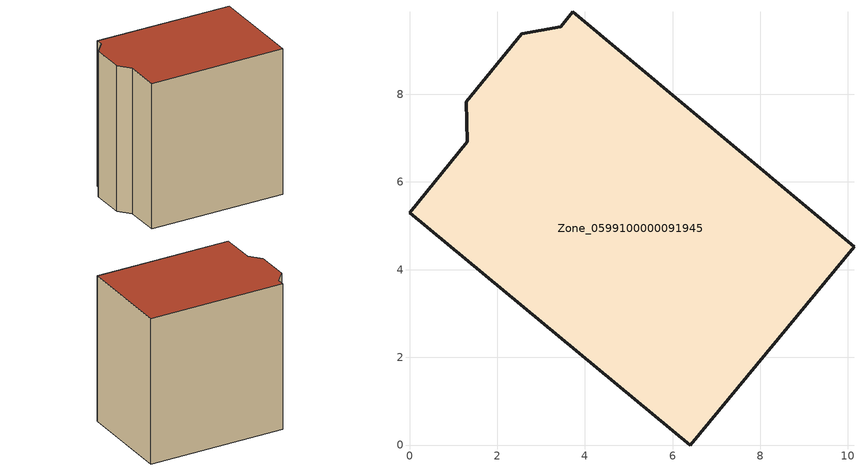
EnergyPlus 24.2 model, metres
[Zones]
Zone_0599100000091945
 floor ground (C_G): 1.3,7.83 2.56,9.38 3.45,9.54 3.72,9.88 10.14,4.52 6.4,0 0,5.3 1.32,6.92 z0
 wall outside (C_F): 0,5.3 6.4,0 10.14,4.52 3.72,9.88 3.45,9.54 2.56,9.38 1.3,7.83 1.32,6.92 0,5.3 z0:9.01
 roof outside (C_R): 2.56,9.38 1.3,7.83 1.32,6.92 0,5.3 6.4,0 10.14,4.52 3.72,9.88 3.45,9.54 z9.01
[BUILDING]
Pand.0599100000091945: North Axis=0; Terrain=City; Loads Convergence Tolerance Value=0.04; Temperature Convergence Tolerance Value=0.4; Solar Distribution=FullExterior; Maximum Number of Warmup Days=25; Minimum Number of Warmup Days=1
[Site:Location]
Rotterdam.The.Hague.AP_ZH_NLD Design_Conditions: Latitude=51.96; Longitude=4.45; Time Zone=1; Elevation=-4.5
[SITE:GROUNDTEMPERATURE:BUILDINGSURFACE]
18, 18, 18, 18, 18, 18, 18, 18, 18, 18, 18, 18
[MATERIAL] Thermal Absorptance=0.9; Solar Absorptance=0.7; Visible Absorptance=0.7
Name | Roughness | Thickness | Conductivity | Density | Specific Heat
G.TI.1946 | MediumSmooth | 0.15 | 1 | 540 | 1210
F.TI.1946 | Rough | 0.3 | 0.857143 | 1920 | 840
R.TI.1946 | MediumRough | 0.2 | 0.1 | 1500 | 1000
[CONSTRUCTION]
C_G: G.TI.1946
C_F: F.TI.1946
C_R: R.TI.1946
[ZONE]
Zone_0599100000091945: Type=1; Multiplier=1; Ceiling Height=Autocalculate; Volume=Autocalculate; Floor Area=autocalculate; Part of Total Floor Area=Yes
[ZONEINFILTRATION:DESIGNFLOWRATE]
Infil_Zone_0599100000091945: Zone or ZoneList or Space or SpaceList=Zone_0599100000091945; Schedule=AlwaysOn; Design Flow Rate Calculation Method=Flow/Area; Flow Rate per Floor Area=0.003; Constant Term Coefficient=1; Temperature Term Coefficient=0; Velocity Term Coefficient=0; Velocity Squared Term Coefficient=0
[HVACTEMPLATE:ZONE:IDEALLOADSAIRSYSTEM]
Zone_0599100000091945: Maximum Heating Supply Air Temperature=50; Minimum Cooling Supply Air Temperature=13; Maximum Heating Supply Air Humidity Ratio=0.0156; Minimum Cooling Supply Air Humidity Ratio=0.0077; Heating Limit=NoLimit; Cooling Limit=NoLimit; Dehumidification Control Type=ConstantSensibleHeatRatio; Cooling Sensible Heat Ratio=0.7; Dehumidification Setpoint=60; Humidification Control Type=None; Humidification Setpoint=30; Outdoor Air Method=None; Outdoor Air Flow Rate per Person=0.00944; Outdoor Air Flow Rate per Zone Floor Area=0; Outdoor Air Flow Rate per Zone=0; Demand Controlled Ventilation Type=None; Outdoor Air Economizer Type=NoEconomizer; Heat Recovery Type=None; Sensible Heat Recovery Effectiveness=0.7; Latent Heat Recovery Effectiveness=0.65
[ZONECONTROL:THERMOSTAT]
ThermostatControl_Zone_0599100000091945: Zone or ZoneList=Zone_0599100000091945; Control Type Schedule=DualSetpointControlType; Control 1=Thermostat_Zone_0599100000091945; Temperature Difference Between Cutout And Setpoint=0
[THERMOSTATSETPOINT:DUALSETPOINT]
Thermostat_Zone_0599100000091945: Heating Setpoint Temperature Schedule=HeatingSetpoint_Zone_0599100000091945; Cooling Setpoint Temperature Schedule=CoolingSetpoint_Zone_0599100000091945
[SCHEDULE:COMPACT]
HeatingSetpoint_Zone_0599100000091945: Through: 12/31, For: AllDays, Until: 24:00, 21
CoolingSetpoint_Zone_0599100000091945: Through: 12/31, For: AllDays, Until: 24:00, 24
DualSetpointControlType: Through: 12/31, For: AllDays, Until: 24:00, 4
AlwaysOn: Through: 12/31, For: AllDays, Until: 24:00, 1
